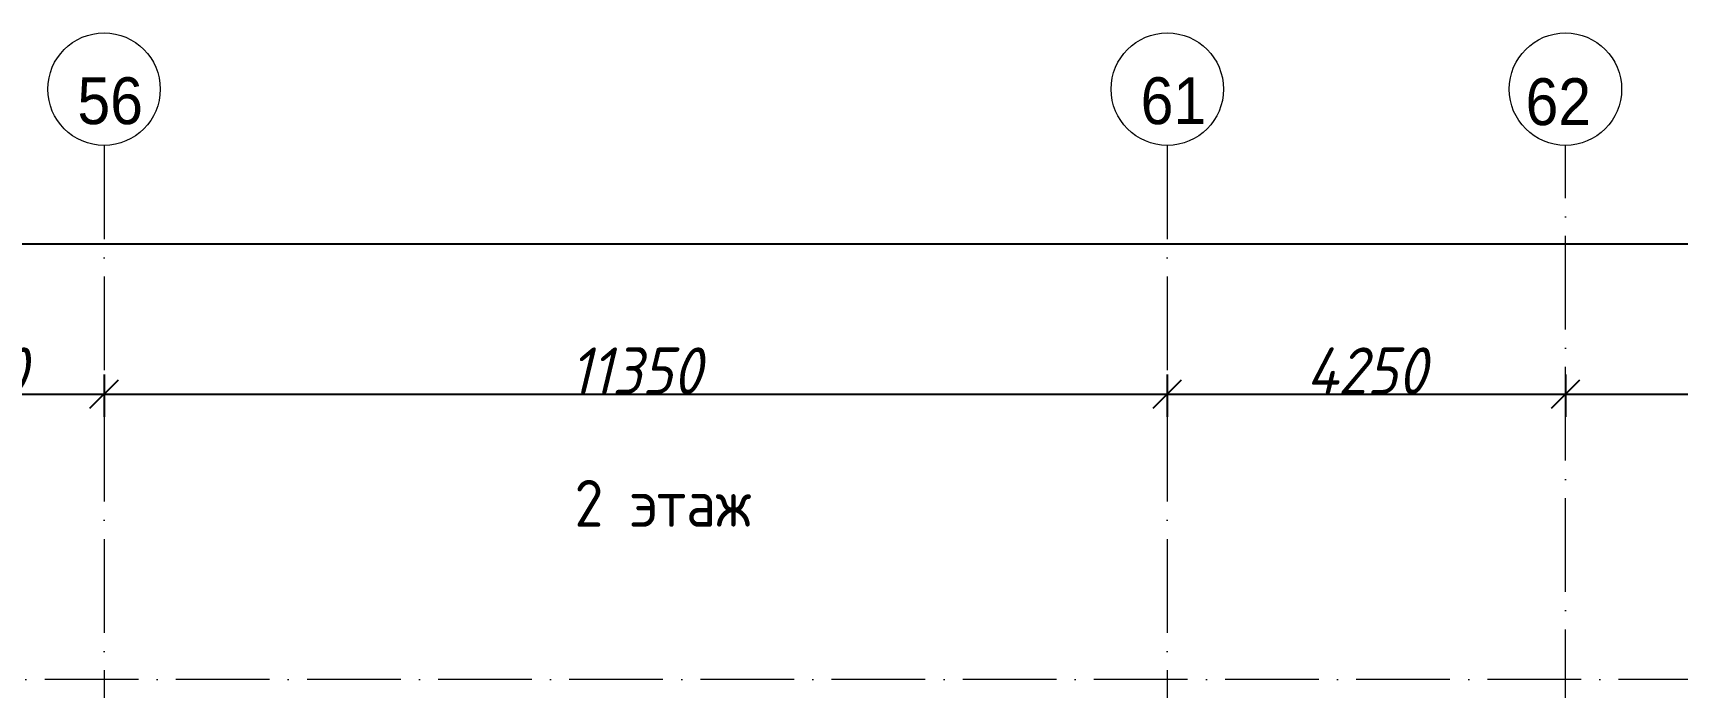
# Model space of a CAD drawing. Header units: millimetres. Extents: x 209 to 470115, y -86468 to 480215.
# Drawn here: x 363712 to 381264, y 469239 to 476220 of the extents above; entities that cross this region are included whole.
import ezdxf

# ---------------------------------------------------------------- set-up
doc = ezdxf.new("R2010")
doc.units = ezdxf.units.MM
doc.linetypes.add('50_200_ШТРИХ_1Т_ш5_п1_п1_', pattern=[1400, 1000, -200, 0, -200])
doc.layers.add('A-ANNO-DIMS', color=7, linetype='Continuous', lineweight=9)
doc.layers.add('Основные линии', color=7, linetype='Continuous', lineweight=30)
for name, color, linetype, lineweight, true_color in [('Оси-1', 7, 'Continuous', 20, 0xaaaaaa), ('Оси-2', 7, 'Continuous', 9, 0xaaaaaa), ('Оси-3', 7, '50_200_ШТРИХ_1Т_ш5_п1_п1_', 9, 0xaaaaaa)]:
    doc.layers.add(name, color=color, linetype=linetype, lineweight=lineweight, true_color=true_color)
doc.styles.add('Arial', font='arial.ttf', dxfattribs={"width": 0.9, "height": 500})
doc.styles.add('ISOCPEUR_I_1', font='isocpeui.ttf', dxfattribs={"width": 0.9, "height": 500})
doc.styles.add('СПДС', font='isocpeur.ttf', dxfattribs={"width": 0.9})
doc.dimstyles.new('ISO-2_5_0_9К_БОЛЬШОЙ', dxfattribs={"dimscale": 304.8, "dimtxt": 497.990588, "dimasz": 0.984252, "dimexe": 0.787402, "dimexo": 0, "dimgap": 0, "dimtad": 1, "dimdec": 0, "dimzin": 0, "dimdsep": 46, "dimtxsty": 'ISOCPEUR_I_1', "dimblk1": 'OBLIQUE', "dimblk2": 'OBLIQUE', "dimsah": 1, "dimcen": 0.09, "dimdle": 0.787402, "dimazin": 0, "dimtfac": 1, "dimtdec": 4, "dimtix": 1, "dimtmove": 0, "dimatfit": 3, "dimfxl": 1, "dimtvp": 1, "dimtolj": 1, "dimtzin": 0, "dimarcsym": 2})
doc.dimstyles.new('ISO-2_5_0_9К_БОЛЬШОЙ_2', dxfattribs={"dimscale": 304.8, "dimtxt": 497.990588, "dimasz": 0.984252, "dimexe": 0.787402, "dimexo": 0, "dimgap": 0, "dimtad": 1, "dimdec": 0, "dimzin": 0, "dimdsep": 46, "dimtxsty": 'ISOCPEUR_I_1', "dimblk1": 'OBLIQUE', "dimblk2": 'OBLIQUE', "dimsah": 1, "dimcen": 0.09, "dimdle": 0.787402, "dimazin": 0, "dimtfac": 1, "dimtdec": 4, "dimtix": 1, "dimtmove": 2, "dimatfit": 3, "dimfxl": 1, "dimtvp": 1, "dimtolj": 1, "dimtzin": 0, "dimarcsym": 2})

# ---------------------------------------------------------------- blocks, each defined once
blk = doc.blocks.new('Ось сетки - Круг_Ø6_00__ISO-2_5_0_9K_-17386508-АИ_План этажа_Стены_3')
at = {"layer": 'Оси-1'}
blk.add_circle((0, 0), 3, dxfattribs=at)
blk = doc.blocks.new('_Oblique')
at = {"color": 0, "linetype": 'ByBlock', "lineweight": -2}
blk.add_line((-0.5, -0.5), (0.5, 0.5), dxfattribs=at)
blk = doc.blocks.new('*D1845')
at = {"layer": 'A-ANNO-DIMS', "color": 0, "lineweight": -2, "transparency": 16777216}
for p, q in [((284371, 474176), (284371, 473724)), ((387871, 474176), (387871, 473724)), ((284131, 473964), (338262, 473964)), ((388111, 473964), (340020, 473964))]:
    blk.add_line(p, q, dxfattribs=at)
at = {"layer": 'Defpoints', "color": 0, "transparency": 16777216}
for p in [(284371, 474176), (387871, 474176), (387871, 473964)]:
    blk.add_point(p, dxfattribs=at)
at = {"layer": 'A-ANNO-DIMS', "color": 0, "lineweight": -2, "transparency": 16777216, "xscale": 300, "yscale": 300, "zscale": 300, "rotation": 180}
blk.add_blockref('_Oblique', (284371, 473964), dxfattribs=at)
at = {"layer": 'A-ANNO-DIMS', "color": 0, "lineweight": -2, "transparency": 16777216, "xscale": 300, "yscale": 300, "zscale": 300}
blk.add_blockref('_Oblique', (387871, 473964), dxfattribs=at)
at = {"layer": 'A-ANNO-DIMS', "color": 0, "transparency": 16777216, "insert": (338061, 474617), "char_height": 500, "width": 2160.51, "attachment_point": 1, "line_spacing_factor": 1.149209, "style": 'ISOCPEUR_I_1'}
blk.add_mtext('\\A1;103500', dxfattribs=at)
blk = doc.blocks.new('*D1848')
at = {"layer": 'A-ANNO-DIMS', "color": 0, "lineweight": -2, "transparency": 16777216}
for p, q in [((361571, 472576), (361571, 472124)), ((364471, 472576), (364471, 472124)), ((361331, 472364), (364711, 472364))]:
    blk.add_line(p, q, dxfattribs=at)
at = {"layer": 'Defpoints', "color": 0, "transparency": 16777216}
for p in [(361571, 472576), (364471, 472576), (364471, 472364)]:
    blk.add_point(p, dxfattribs=at)
at = {"layer": 'A-ANNO-DIMS', "color": 0, "lineweight": -2, "transparency": 16777216, "xscale": 300, "yscale": 300, "zscale": 300, "rotation": 180}
blk.add_blockref('_Oblique', (361571, 472364), dxfattribs=at)
at = {"layer": 'A-ANNO-DIMS', "color": 0, "lineweight": -2, "transparency": 16777216, "xscale": 300, "yscale": 300, "zscale": 300}
blk.add_blockref('_Oblique', (364471, 472364), dxfattribs=at)
at = {"layer": 'A-ANNO-DIMS', "color": 0, "transparency": 16777216, "insert": (363021, 472614), "char_height": 500, "width": 1516.96, "attachment_point": 5, "style": 'ISOCPEUR_I_1'}
blk.add_mtext('\\A1;2900', dxfattribs=at)
blk = doc.blocks.new('*D1849')
at = {"layer": 'A-ANNO-DIMS', "color": 0, "lineweight": -2, "transparency": 16777216}
for p, q in [((364471, 472576), (364471, 472124)), ((375821, 472576), (375821, 472124)), ((364231, 472364), (376061, 472364))]:
    blk.add_line(p, q, dxfattribs=at)
at = {"layer": 'Defpoints', "color": 0, "transparency": 16777216}
for p in [(364471, 472576), (375821, 472576), (375821, 472364)]:
    blk.add_point(p, dxfattribs=at)
at = {"layer": 'A-ANNO-DIMS', "color": 0, "lineweight": -2, "transparency": 16777216, "xscale": 300, "yscale": 300, "zscale": 300, "rotation": 180}
blk.add_blockref('_Oblique', (364471, 472364), dxfattribs=at)
at = {"layer": 'A-ANNO-DIMS', "color": 0, "lineweight": -2, "transparency": 16777216, "xscale": 300, "yscale": 300, "zscale": 300}
blk.add_blockref('_Oblique', (375821, 472364), dxfattribs=at)
at = {"layer": 'A-ANNO-DIMS', "color": 0, "transparency": 16777216, "insert": (370146, 472614), "char_height": 500, "width": 1666.35, "attachment_point": 5, "style": 'ISOCPEUR_I_1'}
blk.add_mtext('\\A1;11350', dxfattribs=at)
blk = doc.blocks.new('*D1850')
at = {"layer": 'A-ANNO-DIMS', "color": 0, "lineweight": -2, "transparency": 16777216}
for p, q in [((375821, 472576), (375821, 472124)), ((380071, 472576), (380071, 472124)), ((375581, 472364), (380311, 472364))]:
    blk.add_line(p, q, dxfattribs=at)
at = {"layer": 'Defpoints', "color": 0, "transparency": 16777216}
for p in [(375821, 472576), (380071, 472576), (380071, 472364)]:
    blk.add_point(p, dxfattribs=at)
at = {"layer": 'A-ANNO-DIMS', "color": 0, "lineweight": -2, "transparency": 16777216, "xscale": 300, "yscale": 300, "zscale": 300, "rotation": 180}
blk.add_blockref('_Oblique', (375821, 472364), dxfattribs=at)
at = {"layer": 'A-ANNO-DIMS', "color": 0, "lineweight": -2, "transparency": 16777216, "xscale": 300, "yscale": 300, "zscale": 300}
blk.add_blockref('_Oblique', (380071, 472364), dxfattribs=at)
at = {"layer": 'A-ANNO-DIMS', "color": 0, "transparency": 16777216, "insert": (377946, 472614), "char_height": 500, "width": 1562.92, "attachment_point": 5, "style": 'ISOCPEUR_I_1'}
blk.add_mtext('\\A1;4250', dxfattribs=at)
blk = doc.blocks.new('*D1851')
at = {"layer": 'A-ANNO-DIMS', "color": 0, "lineweight": -2, "transparency": 16777216}
for p, q in [((380071, 472576), (380071, 472124)), ((384221, 472576), (384221, 472124)), ((379831, 472364), (384461, 472364))]:
    blk.add_line(p, q, dxfattribs=at)
at = {"layer": 'Defpoints', "color": 0, "transparency": 16777216}
for p in [(380071, 472576), (384221, 472576), (384221, 472364)]:
    blk.add_point(p, dxfattribs=at)
at = {"layer": 'A-ANNO-DIMS', "color": 0, "lineweight": -2, "transparency": 16777216, "xscale": 300, "yscale": 300, "zscale": 300, "rotation": 180}
blk.add_blockref('_Oblique', (380071, 472364), dxfattribs=at)
at = {"layer": 'A-ANNO-DIMS', "color": 0, "lineweight": -2, "transparency": 16777216, "xscale": 300, "yscale": 300, "zscale": 300}
blk.add_blockref('_Oblique', (384221, 472364), dxfattribs=at)
at = {"layer": 'A-ANNO-DIMS', "color": 0, "transparency": 16777216, "insert": (382146, 472614), "char_height": 500, "width": 1448, "attachment_point": 5, "style": 'ISOCPEUR_I_1'}
blk.add_mtext('\\A1;4150', dxfattribs=at)

msp = doc.modelspace()

# ---------------------------------------------------------------- linework, layer by layer
at = {"layer": 'Оси-3'}
for p, q in [((364471.4, 475019.8), (364471.4, 393069.9)), ((375821.4, 475019.8), (375821.4, 377849.1)), ((380071.4, 377849.1), (380071.4, 475019.8)), ((391439.4, 469319.9), (281454.1, 469319.9))]:
    msp.add_line(p, q, dxfattribs=at)

# ---------------------------------------------------------------- block references
at = {"layer": 'Оси-1', "xscale": 199.9999999999999, "yscale": 199.9999999999999, "zscale": 199.9999999999999, "rotation": 180}
for p in [(364471.4, 475619.8), (375821.4, 475619.8)]:
    msp.add_blockref('Ось сетки - Круг_Ø6_00__ISO-2_5_0_9K_-17386508-АИ_План этажа_Стены_3', p, dxfattribs=at)
at = {"layer": 'Оси-1', "xscale": 199.9999999999999, "yscale": 199.9999999999999, "zscale": 199.9999999999999}
msp.add_blockref('Ось сетки - Круг_Ø6_00__ISO-2_5_0_9K_-17386508-АИ_План этажа_Стены_3', (380071.4, 475619.8), dxfattribs=at)

# ---------------------------------------------------------------- texts
at = {"layer": 'Оси-2', "char_height": 500, "width": 702, "attachment_point": 5, "line_spacing_factor": 0.936439, "style": 'Arial'}
for s, insert in [('\\pxqc,t4.572,9.144,13.716,18.288,22.86,27.432,32.004,36.576,41.148,45.72,50.292,54.864,59.436,64.008,68.58,73.152,77.724,82.296,86.868,91.44,96.012,100.584,105.156,109.728,114.3,118.872,123.444,128.016,132.588,137.16,141.732,146.304;{56}', (364536.6, 475492.6)), ('\\pxqc,t4.572,9.144,13.716,18.288,22.86,27.432,32.004,36.576,41.148,45.72,50.292,54.864,59.436,64.008,68.58,73.152,77.724,82.296,86.868,91.44,96.012,100.584,105.156,109.728,114.3,118.872,123.444,128.016,132.588,137.16,141.732,146.304;{61}', (375886.6, 475492.6)), ('\\pxqc,t4.572,9.144,13.716,18.288,22.86,27.432,32.004,36.576,41.148,45.72,50.292,54.864,59.436,64.008,68.58,73.152,77.724,82.296,86.868,91.44,96.012,100.584,105.156,109.728,114.3,118.872,123.444,128.016,132.588,137.16,141.732,146.304;{62}', (379995.5, 475482.3))]:
    msp.add_mtext(s, dxfattribs=dict(at, insert=insert))
at = {"layer": 'Основные линии', "insert": (369493.5, 471450), "char_height": 500, "attachment_point": 1, "style": 'СПДС'}
msp.add_mtext_dynamic_manual_height_columns('2 этаж ', width=2291.008, gutter_width=1622.4, heights=[0], dxfattribs=at)

# ---------------------------------------------------------------- dimensions: what is measured, and where the dimension line sits
at = {"layer": 'A-ANNO-DIMS'}
dim = msp.add_linear_dim(base=(387871.4, 473964.2), p1=(284371.4, 474176.3), p2=(387871.4, 474176.3), dimstyle='ISO-2_5_0_9К_БОЛЬШОЙ_2', override={"dimpost": '<>', "dimfxl": 103500}, dxfattribs=at)
dim.commit()
dim.dimension.update_dxf_attribs({"geometry": '*D1845', "text_midpoint": (339141, 474284.1), "dimtype": 160})
for base, p1, p2, override, picture, middle in [((364471.4, 472364.2), (361571.4, 472576.3), (364471.4, 472576.3), {"dimpost": '<>', "dimfxl": 2900}, '*D1848', (363021.4, 472614.2)), ((375821.4, 472364.2), (364471.4, 472576.3), (375821.4, 472576.3), {"dimpost": '<>', "dimfxl": 11350}, '*D1849', (370146.4, 472614.2)), ((380071.4, 472364.2), (375821.4, 472576.3), (380071.4, 472576.3), {"dimpost": '<>', "dimfxl": 4250}, '*D1850', (377946.4, 472614.2)), ((384221.4, 472364.2), (380071.4, 472576.3), (384221.4, 472576.3), {"dimpost": '<>', "dimfxl": 4150}, '*D1851', (382146.4, 472614.2))]:
    dim = msp.add_linear_dim(base=base, p1=p1, p2=p2, dimstyle='ISO-2_5_0_9К_БОЛЬШОЙ', override=override, dxfattribs=at)
    dim.commit()
    dim.dimension.update_dxf_attribs({"geometry": picture, "text_midpoint": middle})

doc.saveas('drawing.dxf')
